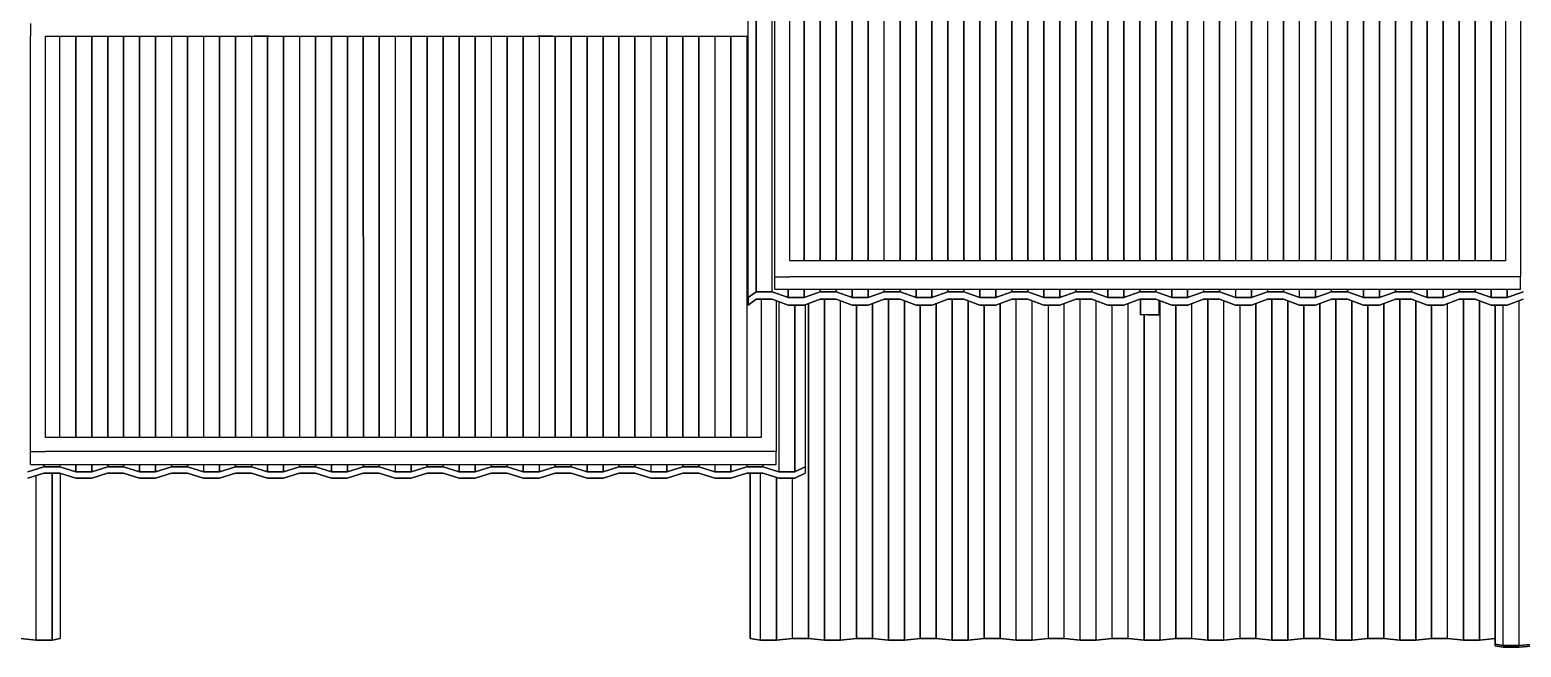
# Model space of a CAD drawing. Extents: x -32 to 51.8, y -51.6 to -5.5.
# Drawn here: x 21.27 to 29.27, y -51.53 to -48.22 of the extents above; entities that cross this region are included whole.
import ezdxf

# ---------------------------------------------------------------- set-up
doc = ezdxf.new("R2010")
doc.units = 0
doc.header["$MEASUREMENT"] = 0
doc.layers.get('0').update_dxf_attribs({"linetype": 'CONTINUOUS'})
doc.layers.add('hachures', color=5, linetype='CONTINUOUS')

msp = doc.modelspace()

# ---------------------------------------------------------------- linework, layer by layer
for p, q in [((25.1227, -49.6571), (25.1226, -43.7262)), ((25.2662, -49.5458), (25.2662, -47.4553)), ((25.3462, -49.4593), (25.3462, -47.4553)), ((29.1862, -47.4553), (29.1862, -49.4593)), ((29.2662, -47.4553), (29.2662, -49.5458)), ((21.2728, -48.1855), (21.2728, -48.2551)), ((21.2728, -50.482), (21.2728, -48.2551)), ((21.3528, -50.408), (21.3528, -48.2551)), ((21.3528, -48.2551), (25.1226, -48.2551)), ((22.4728, -48.2551), (22.5528, -48.2551)), ((22.5528, -48.2551), (22.4728, -48.2551)), ((22.5528, -48.2551), (22.5528, -48.2551)), ((23.9928, -48.2551), (23.9928, -48.2551)), ((24.0728, -48.2551), (23.9928, -48.2551)), ((23.9928, -48.2551), (24.0728, -48.2551)), ((29.1862, -49.4593), (25.3462, -49.4593)), ((25.2662, -49.6112), (25.2662, -49.5458)), ((25.2662, -49.5458), (25.3462, -49.5458)), ((29.1862, -49.5458), (25.3462, -49.5458)), ((29.2662, -49.5458), (29.1862, -49.5458)), ((29.2662, -49.6112), (29.2662, -49.5458)), ((25.1661, -49.6256), (25.1227, -49.6571)), ((25.1227, -49.6571), (25.1661, -49.6256)), ((25.1227, -49.6571), (25.1228, -49.6975)), ((25.1228, -49.6974), (25.1227, -49.6571)), ((25.1662, -49.6659), (25.1228, -49.6974)), ((25.1228, -49.6975), (25.1662, -49.666)), ((25.2518, -49.6256), (25.1661, -49.6256)), ((25.1661, -49.6256), (25.1661, -49.6256)), ((25.1661, -49.6256), (25.2518, -49.6256)), ((25.1662, -49.6659), (25.1662, -49.666)), ((25.252, -49.6659), (25.1662, -49.6659)), ((25.1662, -49.666), (25.252, -49.666)), ((25.1928, -49.666), (25.1928, -50.408)), ((25.3375, -49.6571), (25.2518, -49.6256)), ((25.2518, -49.6256), (25.3375, -49.6571)), ((25.252, -49.666), (25.252, -49.6659)), ((25.3377, -49.6974), (25.252, -49.6659)), ((25.252, -49.666), (25.3377, -49.6975)), ((25.2662, -49.6112), (25.3462, -49.6112)), ((25.2728, -49.6737), (25.2728, -50.482)), ((25.4233, -49.6571), (25.3375, -49.6571)), ((25.3375, -49.6571), (25.3375, -49.6571)), ((25.3375, -49.6571), (25.4233, -49.6571)), ((25.3462, -49.6112), (29.1862, -49.6112)), ((25.509, -49.6256), (25.4233, -49.6571)), ((25.4233, -49.6571), (25.509, -49.6256)), ((25.4233, -49.6571), (25.4233, -49.6571)), ((25.5091, -49.6659), (25.4234, -49.6974)), ((25.4234, -49.6975), (25.5091, -49.666)), ((25.509, -49.6256), (25.5947, -49.6256)), ((25.5947, -49.6256), (25.509, -49.6256)), ((25.5948, -49.6659), (25.5091, -49.6659)), ((25.5091, -49.6659), (25.5091, -49.666)), ((25.5091, -49.666), (25.5948, -49.666)), ((25.5947, -49.6256), (25.6804, -49.6571)), ((25.6804, -49.6571), (25.5947, -49.6256)), ((25.6805, -49.6974), (25.5948, -49.6659)), ((25.5948, -49.6659), (25.5948, -49.666)), ((25.5948, -49.666), (25.5948, -49.6659)), ((25.5948, -49.666), (25.6805, -49.6975)), ((25.6804, -49.6571), (25.7661, -49.6571)), ((25.7661, -49.6571), (25.6804, -49.6571)), ((25.8518, -49.6256), (25.7661, -49.6571)), ((25.7661, -49.6571), (25.8518, -49.6256)), ((25.852, -49.6659), (25.7662, -49.6974)), ((25.7662, -49.6975), (25.852, -49.666)), ((25.9375, -49.6256), (25.8518, -49.6256)), ((25.8518, -49.6256), (25.9375, -49.6256)), ((25.852, -49.666), (25.852, -49.6659)), ((25.9377, -49.6659), (25.852, -49.6659)), ((25.852, -49.666), (25.9377, -49.666)), ((25.9375, -49.6256), (26.0233, -49.6571)), ((26.0233, -49.6571), (25.9375, -49.6256)), ((25.9377, -49.666), (25.9377, -49.6659)), ((26.0234, -49.6974), (25.9377, -49.6659)), ((25.9377, -49.6659), (25.9377, -49.666)), ((25.9377, -49.666), (26.0234, -49.6975)), ((26.0233, -49.6571), (26.109, -49.6571)), ((26.109, -49.6571), (26.0233, -49.6571)), ((26.109, -49.6571), (26.1947, -49.6256)), ((26.1947, -49.6256), (26.109, -49.6571)), ((26.1948, -49.666), (26.1091, -49.6974)), ((26.1091, -49.6975), (26.1948, -49.666)), ((26.1947, -49.6256), (26.2804, -49.6256)), ((26.2804, -49.6256), (26.1947, -49.6256)), ((26.2805, -49.666), (26.1948, -49.666)), ((26.1948, -49.666), (26.1948, -49.666)), ((26.1948, -49.666), (26.1948, -49.666)), ((26.1948, -49.666), (26.2805, -49.666)), ((26.2804, -49.6256), (26.3661, -49.6571)), ((26.3661, -49.6571), (26.2804, -49.6256)), ((26.3662, -49.6974), (26.2805, -49.666)), ((26.2805, -49.666), (26.2805, -49.666)), ((26.2805, -49.666), (26.2805, -49.666)), ((26.2805, -49.666), (26.3662, -49.6975)), ((26.3661, -49.6571), (26.4518, -49.6571)), ((26.4518, -49.6571), (26.3661, -49.6571)), ((26.4518, -49.6571), (26.5375, -49.6256)), ((26.5375, -49.6256), (26.4518, -49.6571)), ((26.452, -49.6975), (26.5377, -49.666)), ((26.5377, -49.666), (26.452, -49.6974)), ((26.5375, -49.6256), (26.6233, -49.6256)), ((26.6233, -49.6256), (26.5375, -49.6256)), ((26.5377, -49.666), (26.5377, -49.666)), ((26.6234, -49.666), (26.5377, -49.666)), ((26.5377, -49.666), (26.5377, -49.666)), ((26.5377, -49.666), (26.6234, -49.666)), ((26.6233, -49.6256), (26.709, -49.6571)), ((26.709, -49.6571), (26.6233, -49.6256)), ((26.7091, -49.6975), (26.6234, -49.666)), ((26.6234, -49.666), (26.6234, -49.666)), ((26.6234, -49.666), (26.6234, -49.666)), ((26.6234, -49.666), (26.7091, -49.6975)), ((26.709, -49.6571), (26.7947, -49.6571)), ((26.7947, -49.6571), (26.709, -49.6571)), ((26.7947, -49.6571), (26.8804, -49.6256)), ((26.8804, -49.6256), (26.7947, -49.6571)), ((26.8805, -49.666), (26.7948, -49.6975)), ((26.7948, -49.6975), (26.8805, -49.666)), ((26.8804, -49.6256), (26.9661, -49.6256)), ((26.9661, -49.6256), (26.8804, -49.6256)), ((26.9662, -49.666), (26.8805, -49.666)), ((26.8805, -49.666), (26.8805, -49.666)), ((26.8805, -49.666), (26.8805, -49.666)), ((26.8805, -49.666), (26.9662, -49.666)), ((26.9661, -49.6256), (27.0518, -49.6571)), ((27.0518, -49.6571), (26.9661, -49.6256)), ((26.9662, -49.666), (26.9662, -49.666)), ((26.9662, -49.666), (27.052, -49.6975)), ((27.052, -49.6975), (26.9662, -49.666)), ((26.9662, -49.666), (26.9662, -49.666)), ((27.0518, -49.6571), (27.1375, -49.6571)), ((27.1375, -49.6571), (27.0518, -49.6571)), ((27.1375, -49.6571), (27.2233, -49.6256)), ((27.2233, -49.6256), (27.1375, -49.6571)), ((27.2234, -49.666), (27.1377, -49.6975)), ((27.1377, -49.6975), (27.2234, -49.666)), ((27.2233, -49.6256), (27.309, -49.6256)), ((27.309, -49.6256), (27.2233, -49.6256)), ((27.2234, -49.666), (27.2234, -49.666)), ((27.2234, -49.666), (27.3091, -49.666)), ((27.3091, -49.666), (27.2234, -49.666)), ((27.2234, -49.666), (27.2234, -49.666)), ((27.2277, -49.666), (27.2277, -49.7491)), ((27.2277, -49.7491), (27.2277, -49.666)), ((27.2277, -49.7491), (27.2277, -49.666)), ((27.2277, -49.7491), (27.2277, -49.666)), ((27.2277, -49.7491), (27.2277, -49.666)), ((27.309, -49.6256), (27.3947, -49.6571)), ((27.3947, -49.6571), (27.309, -49.6256)), ((27.3091, -49.666), (27.3091, -49.666)), ((27.3091, -49.666), (27.3948, -49.6975)), ((27.3948, -49.6975), (27.3091, -49.666)), ((27.3277, -49.6728), (27.3277, -49.7491)), ((27.3277, -49.7491), (27.3277, -49.6728)), ((27.3947, -49.6571), (27.4804, -49.6571)), ((27.4804, -49.6571), (27.3947, -49.6571)), ((27.5661, -49.6256), (27.4804, -49.6571)), ((27.4804, -49.6571), (27.5661, -49.6256)), ((27.5662, -49.666), (27.4805, -49.6975)), ((27.4805, -49.6975), (27.5662, -49.666)), ((27.6518, -49.6256), (27.5661, -49.6256)), ((27.5661, -49.6256), (27.6518, -49.6256)), ((27.5662, -49.666), (27.5662, -49.666)), ((27.5662, -49.666), (27.652, -49.666)), ((27.652, -49.666), (27.5662, -49.666)), ((27.5662, -49.666), (27.5662, -49.666)), ((27.7375, -49.6571), (27.6518, -49.6256)), ((27.6518, -49.6256), (27.7375, -49.6571)), ((27.652, -49.666), (27.652, -49.666)), ((27.652, -49.666), (27.7377, -49.6975)), ((27.7377, -49.6975), (27.652, -49.666)), ((27.8233, -49.6571), (27.7375, -49.6571)), ((27.7375, -49.6571), (27.8233, -49.6571)), ((27.909, -49.6256), (27.8233, -49.6571)), ((27.8233, -49.6571), (27.909, -49.6256)), ((27.8234, -49.6975), (27.9091, -49.666)), ((27.9091, -49.666), (27.8234, -49.6975)), ((27.9947, -49.6256), (27.909, -49.6256)), ((27.909, -49.6256), (27.9947, -49.6256)), ((27.9091, -49.666), (27.9091, -49.666)), ((27.9091, -49.666), (27.9948, -49.666)), ((27.9948, -49.666), (27.9091, -49.666)), ((28.0804, -49.6571), (27.9947, -49.6256)), ((27.9947, -49.6256), (28.0804, -49.6571)), ((27.9948, -49.666), (27.9948, -49.666)), ((28.0805, -49.6975), (27.9948, -49.666)), ((27.9948, -49.666), (27.9948, -49.666)), ((27.9948, -49.666), (28.0805, -49.6975)), ((28.1661, -49.6571), (28.0804, -49.6571)), ((28.0804, -49.6571), (28.1661, -49.6571)), ((28.2518, -49.6256), (28.1661, -49.6571)), ((28.1661, -49.6571), (28.2518, -49.6256)), ((28.1662, -49.6975), (28.252, -49.666)), ((28.252, -49.666), (28.1662, -49.6975)), ((28.3376, -49.6256), (28.2518, -49.6256)), ((28.2518, -49.6256), (28.3376, -49.6256)), ((28.252, -49.666), (28.252, -49.666)), ((28.252, -49.666), (28.3377, -49.666)), ((28.3377, -49.666), (28.252, -49.666)), ((28.3376, -49.6256), (28.4233, -49.6571)), ((28.4233, -49.6571), (28.3376, -49.6256)), ((28.3377, -49.666), (28.3377, -49.666)), ((28.4234, -49.6975), (28.3377, -49.666)), ((28.3377, -49.666), (28.3377, -49.666)), ((28.3377, -49.666), (28.4234, -49.6975)), ((28.4233, -49.6571), (28.509, -49.6571)), ((28.509, -49.6571), (28.4233, -49.6571)), ((28.509, -49.6571), (28.5947, -49.6256)), ((28.5947, -49.6256), (28.509, -49.6571)), ((28.5091, -49.6975), (28.5948, -49.666)), ((28.5948, -49.666), (28.5091, -49.6975)), ((28.5947, -49.6256), (28.6804, -49.6256)), ((28.6804, -49.6256), (28.5947, -49.6256)), ((28.5948, -49.666), (28.5948, -49.666)), ((28.5948, -49.666), (28.6805, -49.666)), ((28.6805, -49.666), (28.5948, -49.666)), ((28.6804, -49.6256), (28.7661, -49.6571)), ((28.7661, -49.6571), (28.6804, -49.6256)), ((28.6805, -49.666), (28.6805, -49.666)), ((28.6805, -49.666), (28.7662, -49.6975)), ((28.7662, -49.6975), (28.6805, -49.666)), ((28.7661, -49.6571), (28.8518, -49.6571)), ((28.8518, -49.6571), (28.7661, -49.6571)), ((28.8518, -49.6571), (28.9376, -49.6256)), ((28.9376, -49.6256), (28.8518, -49.6571)), ((28.852, -49.6975), (28.9377, -49.666)), ((28.9377, -49.666), (28.852, -49.6975)), ((28.9376, -49.6256), (29.0233, -49.6256)), ((29.0233, -49.6256), (28.9376, -49.6256)), ((28.9377, -49.666), (28.9377, -49.666)), ((29.0234, -49.666), (28.9377, -49.666)), ((28.9377, -49.666), (28.9377, -49.666)), ((28.9377, -49.666), (29.0234, -49.666)), ((29.0233, -49.6256), (29.109, -49.6571)), ((29.109, -49.6571), (29.0233, -49.6256)), ((29.0234, -49.666), (29.0234, -49.666)), ((29.0234, -49.666), (29.1091, -49.6975)), ((29.1091, -49.6975), (29.0234, -49.666)), ((29.0234, -49.666), (29.0234, -49.666)), ((29.109, -49.6571), (29.1947, -49.6571)), ((29.1947, -49.6571), (29.109, -49.6571)), ((29.1862, -49.6112), (29.2662, -49.6112)), ((29.1947, -49.6571), (29.2804, -49.6256)), ((29.2804, -49.6256), (29.1947, -49.6571)), ((29.1948, -49.6975), (29.2805, -49.666)), ((29.2805, -49.666), (29.1948, -49.6975)), ((25.1228, -49.6975), (25.1228, -49.6974)), ((25.3377, -49.6974), (25.3377, -49.6975)), ((25.4234, -49.6974), (25.3377, -49.6974)), ((25.3377, -49.6975), (25.4234, -49.6975)), ((25.3729, -50.5908), (25.3728, -49.6975)), ((25.4234, -49.6974), (25.4234, -49.6975)), ((25.4282, -49.6957), (25.4282, -50.5639)), ((25.7662, -49.6974), (25.6805, -49.6974)), ((25.6805, -49.6975), (25.6805, -49.6974)), ((25.6805, -49.6974), (25.6805, -49.6975)), ((25.6805, -49.6975), (25.7662, -49.6975)), ((25.7662, -49.6974), (25.7662, -49.6975)), ((25.7662, -49.6975), (25.7662, -49.6974)), ((26.1091, -49.6974), (26.0234, -49.6974)), ((26.0234, -49.6975), (26.0234, -49.6974)), ((26.0234, -49.6974), (26.0234, -49.6975)), ((26.0234, -49.6975), (26.1091, -49.6975)), ((26.1091, -49.6975), (26.1091, -49.6974)), ((26.1091, -49.6974), (26.1091, -49.6975)), ((26.3662, -49.6974), (26.3662, -49.6975)), ((26.452, -49.6974), (26.3662, -49.6974)), ((26.3662, -49.6975), (26.3662, -49.6974)), ((26.3662, -49.6975), (26.452, -49.6975)), ((26.452, -49.6975), (26.452, -49.6974)), ((26.7948, -49.6975), (26.7091, -49.6975)), ((26.7091, -49.6975), (26.7091, -49.6975)), ((26.7091, -49.6975), (26.7091, -49.6975)), ((26.7091, -49.6975), (26.7948, -49.6975)), ((26.7948, -49.6975), (26.7948, -49.6975)), ((26.7948, -49.6975), (26.7948, -49.6975)), ((27.052, -49.6975), (27.052, -49.6975)), ((27.052, -49.6975), (27.1377, -49.6975)), ((27.1377, -49.6975), (27.052, -49.6975)), ((27.1377, -49.6975), (27.1377, -49.6975)), ((27.1377, -49.6975), (27.1377, -49.6975)), ((27.2277, -49.7491), (27.2277, -49.7491)), ((27.2277, -49.7491), (27.2277, -49.7491)), ((27.2277, -49.7491), (27.2277, -49.7491)), ((27.2677, -49.7491), (27.2277, -49.7491)), ((27.2277, -49.7491), (27.2277, -49.7491)), ((27.2677, -49.7491), (27.2277, -49.7491)), ((27.2877, -49.7491), (27.2677, -49.7491)), ((27.2877, -49.7491), (27.2677, -49.7491)), ((27.2677, -49.7491), (27.2677, -49.7491)), ((27.2677, -49.7491), (27.2877, -49.7491)), ((27.2677, -49.7491), (27.2877, -49.7491)), ((27.3277, -49.7491), (27.2877, -49.7491)), ((27.2877, -49.7491), (27.3277, -49.7491)), ((27.2877, -49.7491), (27.2877, -49.7491)), ((27.3948, -49.6975), (27.3948, -49.6975)), ((27.4805, -49.6975), (27.3948, -49.6975)), ((27.3948, -49.6975), (27.3948, -49.6975)), ((27.3948, -49.6975), (27.4805, -49.6975)), ((27.4805, -49.6975), (27.4805, -49.6975)), ((27.4805, -49.6975), (27.4805, -49.6975)), ((27.7377, -49.6975), (27.7377, -49.6975)), ((27.8234, -49.6975), (27.7377, -49.6975)), ((27.7377, -49.6975), (27.7377, -49.6975)), ((27.7377, -49.6975), (27.8234, -49.6975)), ((27.8234, -49.6975), (27.8234, -49.6975)), ((27.8234, -49.6975), (27.8234, -49.6975)), ((28.0805, -49.6975), (28.0805, -49.6975)), ((28.0805, -49.6975), (28.1662, -49.6975)), ((28.1662, -49.6975), (28.0805, -49.6975)), ((28.0805, -49.6975), (28.0805, -49.6975)), ((28.1662, -49.6975), (28.1662, -49.6975)), ((28.4234, -49.6975), (28.4234, -49.6975)), ((28.4234, -49.6975), (28.5091, -49.6975)), ((28.5091, -49.6975), (28.4234, -49.6975)), ((28.4234, -49.6975), (28.4234, -49.6975)), ((28.5091, -49.6975), (28.5091, -49.6975)), ((28.7662, -49.6975), (28.7662, -49.6975)), ((28.7662, -49.6975), (28.7662, -49.6975)), ((28.7662, -49.6975), (28.852, -49.6975)), ((28.852, -49.6975), (28.7662, -49.6975)), ((28.852, -49.6975), (28.852, -49.6975)), ((29.1091, -49.6975), (29.1091, -49.6975)), ((29.1091, -49.6975), (29.1948, -49.6975)), ((29.1948, -49.6975), (29.1091, -49.6975)), ((29.1292, -49.6975), (29.1292, -51.525)), ((29.1294, -51.5157), (29.1293, -49.6975)), ((29.1948, -49.6975), (29.1948, -49.6975)), ((29.1948, -49.6975), (29.1948, -49.6975)), ((25.1928, -50.408), (21.3528, -50.408)), ((21.2728, -50.482), (21.3528, -50.482)), ((21.2728, -50.5516), (21.2728, -50.482)), ((21.2728, -50.5516), (21.3529, -50.5516)), ((25.1928, -50.482), (21.3528, -50.482)), ((21.3529, -50.5516), (25.1929, -50.5516)), ((25.2728, -50.482), (25.1928, -50.482)), ((25.1929, -50.5516), (25.2728, -50.5516)), ((25.2728, -50.5516), (25.2728, -50.482)), ((21.3442, -50.5984), (21.2584, -50.6253)), ((21.2584, -50.6253), (21.3442, -50.5984)), ((21.2586, -50.5908), (21.3443, -50.5639)), ((21.3443, -50.5639), (21.2586, -50.5908)), ((21.4299, -50.5984), (21.3442, -50.5984)), ((21.3442, -50.5984), (21.3442, -50.5984)), ((21.3442, -50.5984), (21.4299, -50.5984)), ((21.3443, -50.5639), (21.43, -50.5639)), ((21.43, -50.5639), (21.3443, -50.5639)), ((21.3443, -50.5639), (21.3443, -50.5639)), ((21.5156, -50.6253), (21.4299, -50.5984)), ((21.4299, -50.5984), (21.4299, -50.5984)), ((21.4299, -50.5984), (21.4299, -50.5984)), ((21.4299, -50.5984), (21.5156, -50.6253)), ((21.43, -50.5639), (21.5157, -50.5908)), ((21.5157, -50.5908), (21.43, -50.5639)), ((21.4328, -50.5993), (21.4328, -51.4848)), ((21.6013, -50.6253), (21.5156, -50.6253)), ((21.5156, -50.6253), (21.5156, -50.6253)), ((21.5156, -50.6253), (21.5156, -50.6253)), ((21.5156, -50.6253), (21.6013, -50.6253)), ((21.5157, -50.5908), (21.6014, -50.5908)), ((21.6014, -50.5908), (21.5157, -50.5908)), ((21.687, -50.5984), (21.6013, -50.6253)), ((21.6013, -50.6253), (21.687, -50.5984)), ((21.6013, -50.6253), (21.6013, -50.6253)), ((21.6013, -50.6253), (21.6013, -50.6253)), ((21.6014, -50.5908), (21.6871, -50.5639)), ((21.6871, -50.5639), (21.6014, -50.5908)), ((21.7727, -50.5984), (21.687, -50.5984)), ((21.687, -50.5984), (21.687, -50.5984)), ((21.687, -50.5984), (21.7727, -50.5984)), ((21.6871, -50.5639), (21.7728, -50.5639)), ((21.7728, -50.5639), (21.6871, -50.5639)), ((21.8584, -50.6253), (21.7727, -50.5984)), ((21.7727, -50.5984), (21.7727, -50.5984)), ((21.7727, -50.5984), (21.7727, -50.5984)), ((21.7727, -50.5984), (21.8584, -50.6253)), ((21.7728, -50.5639), (21.8586, -50.5908)), ((21.8586, -50.5908), (21.7728, -50.5639)), ((21.9442, -50.6253), (21.8584, -50.6253)), ((21.8584, -50.6253), (21.8584, -50.6253)), ((21.8584, -50.6253), (21.8584, -50.6253)), ((21.8584, -50.6253), (21.9442, -50.6253)), ((21.8586, -50.5908), (21.9443, -50.5908)), ((21.9443, -50.5908), (21.8586, -50.5908)), ((22.0299, -50.5984), (21.9442, -50.6253)), ((21.9442, -50.6253), (22.0299, -50.5984)), ((21.9442, -50.6253), (21.9442, -50.6253)), ((21.9442, -50.6253), (21.9442, -50.6253)), ((21.9443, -50.5908), (22.03, -50.5639)), ((22.03, -50.5639), (21.9443, -50.5908)), ((22.1156, -50.5984), (22.0299, -50.5984)), ((22.0299, -50.5984), (22.0299, -50.5984)), ((22.0299, -50.5984), (22.0299, -50.5984)), ((22.0299, -50.5984), (22.1156, -50.5984)), ((22.03, -50.5639), (22.1157, -50.5639)), ((22.1157, -50.5639), (22.03, -50.5639)), ((22.2013, -50.6253), (22.1156, -50.5984)), ((22.1156, -50.5984), (22.1156, -50.5984)), ((22.1156, -50.5984), (22.1156, -50.5984)), ((22.1156, -50.5984), (22.2013, -50.6253)), ((22.1157, -50.5639), (22.2014, -50.5908)), ((22.2014, -50.5908), (22.1157, -50.5639)), ((22.287, -50.6253), (22.2013, -50.6253)), ((22.2013, -50.6253), (22.2013, -50.6253)), ((22.2013, -50.6253), (22.2013, -50.6253)), ((22.2013, -50.6253), (22.287, -50.6253)), ((22.2014, -50.5908), (22.2871, -50.5908)), ((22.2871, -50.5908), (22.2014, -50.5908)), ((22.3727, -50.5984), (22.287, -50.6253)), ((22.287, -50.6253), (22.3727, -50.5984)), ((22.287, -50.6253), (22.287, -50.6253)), ((22.287, -50.6253), (22.287, -50.6253)), ((22.2871, -50.5908), (22.3728, -50.5639)), ((22.3728, -50.5639), (22.2871, -50.5908)), ((22.4584, -50.5984), (22.3727, -50.5984)), ((22.3727, -50.5984), (22.3727, -50.5984)), ((22.3727, -50.5984), (22.4584, -50.5984)), ((22.3728, -50.5639), (22.4586, -50.5639)), ((22.4586, -50.5639), (22.3728, -50.5639)), ((22.5442, -50.6253), (22.4584, -50.5984)), ((22.4584, -50.5984), (22.4584, -50.5984)), ((22.4584, -50.5984), (22.4584, -50.5984)), ((22.4584, -50.5984), (22.5442, -50.6253)), ((22.4586, -50.5639), (22.5443, -50.5908)), ((22.5443, -50.5908), (22.4586, -50.5639)), ((22.6299, -50.6253), (22.5442, -50.6253)), ((22.5442, -50.6253), (22.5442, -50.6253)), ((22.5442, -50.6253), (22.5442, -50.6253)), ((22.5442, -50.6253), (22.6299, -50.6253)), ((22.5443, -50.5908), (22.63, -50.5908)), ((22.63, -50.5908), (22.5443, -50.5908)), ((22.7156, -50.5984), (22.6299, -50.6253)), ((22.6299, -50.6253), (22.7156, -50.5984)), ((22.6299, -50.6253), (22.6299, -50.6253)), ((22.6299, -50.6253), (22.6299, -50.6253)), ((22.63, -50.5908), (22.7157, -50.5639)), ((22.7157, -50.5639), (22.63, -50.5908)), ((22.8013, -50.5984), (22.7156, -50.5984)), ((22.7156, -50.5984), (22.7156, -50.5984)), ((22.7156, -50.5984), (22.8013, -50.5984)), ((22.7157, -50.5639), (22.8014, -50.5639)), ((22.8014, -50.5639), (22.7157, -50.5639)), ((22.887, -50.6253), (22.8013, -50.5984)), ((22.8013, -50.5984), (22.8013, -50.5984)), ((22.8013, -50.5984), (22.8013, -50.5984)), ((22.8013, -50.5984), (22.887, -50.6253)), ((22.8014, -50.5639), (22.8871, -50.5908)), ((22.8871, -50.5908), (22.8014, -50.5639)), ((22.9727, -50.6253), (22.887, -50.6253)), ((22.887, -50.6253), (22.887, -50.6253)), ((22.887, -50.6253), (22.9727, -50.6253)), ((22.8871, -50.5908), (22.9728, -50.5908)), ((22.9728, -50.5908), (22.8871, -50.5908)), ((23.0584, -50.5984), (22.9727, -50.6253)), ((22.9727, -50.6253), (23.0584, -50.5984)), ((22.9727, -50.6253), (22.9727, -50.6253)), ((22.9727, -50.6253), (22.9727, -50.6253)), ((22.9728, -50.5908), (23.0586, -50.5639)), ((23.0586, -50.5639), (22.9728, -50.5908)), ((23.1442, -50.5984), (23.0584, -50.5984)), ((23.0584, -50.5984), (23.0584, -50.5984)), ((23.0584, -50.5984), (23.0584, -50.5984)), ((23.0584, -50.5984), (23.1442, -50.5984)), ((23.0586, -50.5639), (23.1443, -50.5639)), ((23.1443, -50.5639), (23.0586, -50.5639)), ((23.2299, -50.6253), (23.1442, -50.5984)), ((23.1442, -50.5984), (23.1442, -50.5984)), ((23.1442, -50.5984), (23.1442, -50.5984)), ((23.1442, -50.5984), (23.2299, -50.6253)), ((23.1443, -50.5639), (23.23, -50.5908)), ((23.23, -50.5908), (23.1443, -50.5639)), ((23.3156, -50.6253), (23.2299, -50.6253)), ((23.2299, -50.6253), (23.2299, -50.6253)), ((23.2299, -50.6253), (23.2299, -50.6253)), ((23.2299, -50.6253), (23.3156, -50.6253)), ((23.23, -50.5908), (23.3157, -50.5908)), ((23.3157, -50.5908), (23.23, -50.5908)), ((23.4013, -50.5984), (23.3156, -50.6253)), ((23.3156, -50.6253), (23.4013, -50.5984)), ((23.3156, -50.6253), (23.3156, -50.6253)), ((23.3156, -50.6253), (23.3156, -50.6253)), ((23.3157, -50.5908), (23.4014, -50.5639)), ((23.4014, -50.5639), (23.3157, -50.5908)), ((23.487, -50.5984), (23.4013, -50.5984)), ((23.4013, -50.5984), (23.4013, -50.5984)), ((23.4013, -50.5984), (23.4013, -50.5984)), ((23.4013, -50.5984), (23.487, -50.5984)), ((23.4014, -50.5639), (23.4871, -50.5639)), ((23.4871, -50.5639), (23.4014, -50.5639)), ((23.5727, -50.6253), (23.487, -50.5984)), ((23.487, -50.5984), (23.487, -50.5984)), ((23.487, -50.5984), (23.5727, -50.6253)), ((23.487, -50.5984), (23.487, -50.5984)), ((23.4871, -50.5639), (23.5728, -50.5908)), ((23.5728, -50.5908), (23.4871, -50.5639)), ((23.6584, -50.6253), (23.5727, -50.6253)), ((23.5727, -50.6253), (23.5727, -50.6253)), ((23.5727, -50.6253), (23.6584, -50.6253)), ((23.5728, -50.5908), (23.6586, -50.5908)), ((23.6586, -50.5908), (23.5728, -50.5908)), ((23.7442, -50.5984), (23.6584, -50.6253)), ((23.6584, -50.6253), (23.7442, -50.5984)), ((23.6584, -50.6253), (23.6584, -50.6253)), ((23.6584, -50.6253), (23.6584, -50.6253)), ((23.6586, -50.5908), (23.7443, -50.5639)), ((23.7443, -50.5639), (23.6586, -50.5908)), ((23.8299, -50.5984), (23.7442, -50.5984)), ((23.7442, -50.5984), (23.7442, -50.5984)), ((23.7442, -50.5984), (23.8299, -50.5984)), ((23.7443, -50.5639), (23.83, -50.5639)), ((23.83, -50.5639), (23.7443, -50.5639)), ((23.9156, -50.6253), (23.8299, -50.5984)), ((23.8299, -50.5984), (23.8299, -50.5984)), ((23.8299, -50.5984), (23.9156, -50.6253)), ((23.83, -50.5639), (23.9157, -50.5908)), ((23.9157, -50.5908), (23.83, -50.5639)), ((24.0013, -50.6253), (23.9156, -50.6253)), ((23.9156, -50.6253), (23.9156, -50.6253)), ((23.9156, -50.6253), (23.9156, -50.6253)), ((23.9156, -50.6253), (24.0013, -50.6253)), ((23.9157, -50.5908), (24.0014, -50.5908)), ((24.0014, -50.5908), (23.9157, -50.5908)), ((24.087, -50.5984), (24.0013, -50.6253)), ((24.0013, -50.6253), (24.087, -50.5984)), ((24.0013, -50.6253), (24.0013, -50.6253)), ((24.0013, -50.6253), (24.0013, -50.6253)), ((24.0014, -50.5908), (24.0871, -50.5639)), ((24.0871, -50.5639), (24.0014, -50.5908)), ((24.1727, -50.5984), (24.087, -50.5984)), ((24.087, -50.5984), (24.087, -50.5984)), ((24.087, -50.5984), (24.1727, -50.5984)), ((24.0871, -50.5639), (24.1728, -50.5639)), ((24.1728, -50.5639), (24.0871, -50.5639)), ((24.2584, -50.6253), (24.1727, -50.5984)), ((24.1727, -50.5984), (24.1727, -50.5984)), ((24.1727, -50.5984), (24.1727, -50.5984)), ((24.1727, -50.5984), (24.2584, -50.6253)), ((24.1728, -50.5639), (24.2586, -50.5908)), ((24.2586, -50.5908), (24.1728, -50.5639)), ((24.3442, -50.6253), (24.2584, -50.6253)), ((24.2584, -50.6253), (24.2584, -50.6253)), ((24.2584, -50.6253), (24.3442, -50.6253)), ((24.2586, -50.5908), (24.3443, -50.5908)), ((24.3443, -50.5908), (24.2586, -50.5908)), ((24.4299, -50.5984), (24.3442, -50.6253)), ((24.3442, -50.6253), (24.4299, -50.5984)), ((24.3442, -50.6253), (24.3442, -50.6253)), ((24.3442, -50.6253), (24.3442, -50.6253)), ((24.3443, -50.5908), (24.43, -50.5639)), ((24.43, -50.5639), (24.3443, -50.5908)), ((24.5156, -50.5984), (24.4299, -50.5984)), ((24.4299, -50.5984), (24.4299, -50.5984)), ((24.4299, -50.5984), (24.5156, -50.5984)), ((24.43, -50.5639), (24.5157, -50.5639)), ((24.5157, -50.5639), (24.43, -50.5639)), ((24.6013, -50.6253), (24.5156, -50.5984)), ((24.5156, -50.5984), (24.5156, -50.5984)), ((24.5156, -50.5984), (24.6013, -50.6253)), ((24.5157, -50.5639), (24.6014, -50.5908)), ((24.6014, -50.5908), (24.5157, -50.5639)), ((24.687, -50.6253), (24.6013, -50.6253)), ((24.6013, -50.6253), (24.6013, -50.6253)), ((24.6013, -50.6253), (24.6013, -50.6253)), ((24.6013, -50.6253), (24.687, -50.6253)), ((24.6014, -50.5908), (24.6871, -50.5908)), ((24.6871, -50.5908), (24.6014, -50.5908)), ((24.7727, -50.5984), (24.687, -50.6253)), ((24.687, -50.6253), (24.7727, -50.5984)), ((24.687, -50.6253), (24.687, -50.6253)), ((24.687, -50.6253), (24.687, -50.6253)), ((24.6871, -50.5908), (24.7728, -50.5639)), ((24.7728, -50.5639), (24.6871, -50.5908)), ((24.8584, -50.5984), (24.7727, -50.5984)), ((24.7727, -50.5984), (24.7727, -50.5984)), ((24.7727, -50.5984), (24.7727, -50.5984)), ((24.7727, -50.5984), (24.8584, -50.5984)), ((24.7728, -50.5639), (24.8586, -50.5639)), ((24.8586, -50.5639), (24.7728, -50.5639)), ((24.9442, -50.6253), (24.8584, -50.5984)), ((24.8584, -50.5984), (24.8584, -50.5984)), ((24.8584, -50.5984), (24.9442, -50.6253)), ((24.8584, -50.5984), (24.8584, -50.5984)), ((24.8586, -50.5639), (24.9443, -50.5908)), ((24.9443, -50.5908), (24.8586, -50.5639)), ((25.0299, -50.6253), (24.9442, -50.6253)), ((24.9442, -50.6253), (24.9442, -50.6253)), ((24.9442, -50.6253), (25.0299, -50.6253)), ((24.9443, -50.5908), (25.03, -50.5908)), ((25.03, -50.5908), (24.9443, -50.5908)), ((25.1156, -50.5984), (25.0299, -50.6253)), ((25.0299, -50.6253), (25.1156, -50.5984)), ((25.0299, -50.6253), (25.0299, -50.6253)), ((25.0299, -50.6253), (25.0299, -50.6253)), ((25.03, -50.5908), (25.1157, -50.5639)), ((25.1157, -50.5639), (25.03, -50.5908)), ((25.2013, -50.5984), (25.1156, -50.5984)), ((25.1156, -50.5984), (25.1156, -50.5984)), ((25.1156, -50.5984), (25.1156, -50.5984)), ((25.1156, -50.5984), (25.2013, -50.5984)), ((25.1157, -50.5639), (25.2014, -50.5639)), ((25.2014, -50.5639), (25.1157, -50.5639)), ((25.1339, -51.4729), (25.1339, -50.5984)), ((25.134, -50.5984), (25.134, -51.4848)), ((25.287, -50.6253), (25.2013, -50.5984)), ((25.2013, -50.5984), (25.2013, -50.5984)), ((25.2013, -50.5984), (25.2013, -50.5984)), ((25.2013, -50.5984), (25.287, -50.6253)), ((25.2014, -50.5639), (25.2871, -50.5908)), ((25.2871, -50.5908), (25.2014, -50.5639)), ((25.3727, -50.6253), (25.287, -50.6253)), ((25.287, -50.6253), (25.287, -50.6253)), ((25.287, -50.6253), (25.287, -50.6253)), ((25.287, -50.6253), (25.3727, -50.6253)), ((25.2871, -50.5908), (25.3729, -50.5908)), ((25.3729, -50.5908), (25.2871, -50.5908)), ((25.3727, -50.6253), (25.428, -50.5984)), ((25.428, -50.5984), (25.3727, -50.6253)), ((25.4282, -50.5639), (25.3729, -50.5908)), ((25.3729, -50.5908), (25.4282, -50.5639)), ((25.4282, -50.5639), (25.428, -50.5984)), ((21.2179, -51.4848), (21.3036, -51.4941)), ((21.3036, -51.494), (21.2179, -51.4848)), ((21.3893, -51.494), (21.3036, -51.494)), ((21.3036, -51.4941), (21.3893, -51.4941)), ((21.3893, -51.4941), (21.4328, -51.4848)), ((21.4328, -51.4848), (21.3893, -51.494)), ((21.4328, -51.4848), (21.4328, -51.4848)), ((25.134, -51.4848), (25.1339, -51.4729)), ((25.1893, -51.494), (25.134, -51.4848)), ((25.134, -51.4848), (25.1893, -51.494)), ((25.1893, -51.494), (25.275, -51.494)), ((25.275, -51.494), (25.1893, -51.494)), ((25.275, -51.494), (25.3607, -51.4848)), ((25.3607, -51.4848), (25.275, -51.494)), ((25.3607, -51.4848), (25.4464, -51.4848)), ((25.4464, -51.4848), (25.3607, -51.4848)), ((25.4464, -51.4848), (25.5321, -51.494)), ((25.5321, -51.494), (25.4464, -51.4848)), ((25.5321, -51.4821), (25.5321, -51.4821)), ((25.5321, -51.4821), (25.5321, -51.4821)), ((25.5321, -51.494), (25.6179, -51.494)), ((25.6179, -51.494), (25.5321, -51.494)), ((25.6179, -51.494), (25.7036, -51.4848)), ((25.7036, -51.4848), (25.6179, -51.494)), ((25.7036, -51.4848), (25.7893, -51.4848)), ((25.7893, -51.4848), (25.7036, -51.4848)), ((25.7893, -51.4848), (25.875, -51.494)), ((25.875, -51.494), (25.7893, -51.4848)), ((25.875, -51.494), (25.9607, -51.494)), ((25.9607, -51.494), (25.875, -51.494)), ((25.9607, -51.494), (26.0464, -51.4848)), ((26.0464, -51.4848), (25.9607, -51.494)), ((26.0464, -51.4729), (26.0464, -51.4729)), ((26.0464, -51.4729), (26.0464, -51.4729)), ((26.0464, -51.4848), (26.1321, -51.4848)), ((26.1321, -51.4848), (26.0464, -51.4848)), ((26.1321, -51.4848), (26.2179, -51.494)), ((26.2179, -51.494), (26.1321, -51.4848)), ((26.2179, -51.494), (26.3036, -51.494)), ((26.3036, -51.494), (26.2179, -51.494)), ((26.3036, -51.494), (26.3893, -51.4848)), ((26.3893, -51.4848), (26.3036, -51.494)), ((26.3893, -51.4729), (26.3893, -51.4729)), ((26.3893, -51.4729), (26.3893, -51.4729)), ((26.3893, -51.4848), (26.475, -51.4848)), ((26.475, -51.4848), (26.3893, -51.4848)), ((26.475, -51.4848), (26.5607, -51.494)), ((26.5607, -51.494), (26.475, -51.4848)), ((26.5607, -51.494), (26.6464, -51.494)), ((26.6464, -51.494), (26.5607, -51.494)), ((26.6464, -51.494), (26.7321, -51.4848)), ((26.7321, -51.4848), (26.6464, -51.494)), ((26.7321, -51.4848), (26.8179, -51.4848)), ((26.8179, -51.4848), (26.7321, -51.4848)), ((26.8179, -51.4848), (26.9036, -51.494)), ((26.9036, -51.494), (26.8179, -51.4848)), ((26.9036, -51.494), (26.9893, -51.494)), ((26.9893, -51.494), (26.9036, -51.494)), ((26.9893, -51.494), (27.075, -51.4848)), ((27.075, -51.4848), (26.9893, -51.494)), ((27.075, -51.4848), (27.1607, -51.4848)), ((27.1607, -51.4848), (27.075, -51.4848)), ((27.1607, -51.4848), (27.2464, -51.4941)), ((27.2464, -51.494), (27.1607, -51.4848)), ((27.3321, -51.494), (27.2464, -51.494)), ((27.2464, -51.4941), (27.3321, -51.4941)), ((27.3321, -51.4941), (27.4179, -51.4848)), ((27.4179, -51.4848), (27.3321, -51.494)), ((27.4179, -51.4729), (27.4179, -51.4729)), ((27.4179, -51.4729), (27.4179, -51.4729)), ((27.4179, -51.4848), (27.5036, -51.4848)), ((27.5036, -51.4848), (27.4179, -51.4848)), ((27.5036, -51.4848), (27.5893, -51.4941)), ((27.5893, -51.494), (27.5036, -51.4848)), ((27.675, -51.494), (27.5893, -51.494)), ((27.5893, -51.4941), (27.675, -51.4941)), ((27.675, -51.4941), (27.7607, -51.4848)), ((27.7607, -51.4848), (27.675, -51.494)), ((27.7607, -51.4848), (27.8464, -51.4848)), ((27.8464, -51.4848), (27.7607, -51.4848)), ((27.8464, -51.4848), (27.9321, -51.4941)), ((27.9321, -51.494), (27.8464, -51.4848)), ((28.0179, -51.494), (27.9321, -51.494)), ((27.9321, -51.4941), (28.0179, -51.4941)), ((28.0179, -51.4941), (28.1036, -51.4848)), ((28.1036, -51.4848), (28.0179, -51.494)), ((28.1036, -51.4848), (28.1893, -51.4848)), ((28.1893, -51.4848), (28.1036, -51.4848)), ((28.1893, -51.4848), (28.275, -51.4941)), ((28.275, -51.494), (28.1893, -51.4848)), ((28.275, -51.4821), (28.275, -51.4821)), ((28.275, -51.4822), (28.275, -51.4822)), ((28.3607, -51.494), (28.275, -51.494)), ((28.275, -51.4941), (28.3607, -51.4941)), ((28.3607, -51.4941), (28.4464, -51.4848)), ((28.4464, -51.4848), (28.3607, -51.494)), ((28.4464, -51.4848), (28.5321, -51.4848)), ((28.5321, -51.4848), (28.4464, -51.4848)), ((28.5321, -51.4848), (28.6179, -51.4941)), ((28.6179, -51.494), (28.5321, -51.4848)), ((28.6179, -51.4821), (28.6179, -51.4821)), ((28.6179, -51.4822), (28.6179, -51.4822)), ((28.7036, -51.494), (28.6179, -51.494)), ((28.6179, -51.4941), (28.7036, -51.4941)), ((28.7036, -51.4941), (28.7893, -51.4848)), ((28.7893, -51.4848), (28.7036, -51.494)), ((28.7893, -51.4848), (28.875, -51.4848)), ((28.875, -51.4848), (28.7893, -51.4848)), ((28.875, -51.4848), (28.9607, -51.4941)), ((28.9607, -51.494), (28.875, -51.4848)), ((29.0464, -51.494), (28.9607, -51.494)), ((28.9607, -51.4941), (29.0464, -51.4941)), ((29.0464, -51.4941), (29.1292, -51.4851)), ((29.1292, -51.4851), (29.0464, -51.494)), ((29.1292, -51.5249), (29.1294, -51.5156)), ((29.1294, -51.5157), (29.1292, -51.525)), ((29.1294, -51.5156), (29.1728, -51.5228)), ((29.1728, -51.5229), (29.1294, -51.5157)), ((29.2585, -51.5228), (29.3443, -51.5156)), ((29.3443, -51.5157), (29.2585, -51.5229)), ((29.1727, -51.5321), (29.1292, -51.5249)), ((29.1292, -51.525), (29.1727, -51.5322)), ((29.1727, -51.5322), (29.1727, -51.5321)), ((29.2584, -51.5321), (29.1727, -51.5321)), ((29.1727, -51.5322), (29.2584, -51.5322)), ((29.1728, -51.5228), (29.2585, -51.5228)), ((29.2585, -51.5229), (29.1728, -51.5229)), ((29.3441, -51.5249), (29.2584, -51.5321)), ((29.2584, -51.5322), (29.3441, -51.525)), ((29.2584, -51.5321), (29.2584, -51.5322))]:
    msp.add_line(p, q)
at = {"layer": 'hachures'}
for p, q in [((25.1661, -49.6256), (25.1661, -43.7115)), ((25.1661, -43.7115), (25.1661, -49.6256)), ((25.2518, -49.6256), (25.2518, -43.6826)), ((25.4233, -49.4593), (25.4232, -47.4553)), ((25.4232, -47.4553), (25.4233, -49.4593)), ((25.509, -47.4553), (25.509, -49.4593)), ((25.509, -49.4593), (25.509, -47.4553)), ((25.5947, -47.4553), (25.5947, -49.4593)), ((25.5947, -49.4593), (25.5947, -47.4553)), ((25.6804, -47.4553), (25.6804, -49.4593)), ((25.6804, -49.4593), (25.6804, -47.4553)), ((25.7661, -49.4593), (25.7661, -47.4553)), ((25.7661, -47.4553), (25.7661, -49.4593)), ((25.8518, -49.4593), (25.8518, -47.4553)), ((25.9375, -47.4553), (25.9375, -49.4593)), ((25.9375, -49.4593), (25.9375, -47.4553)), ((26.0232, -47.4553), (26.0233, -49.4593)), ((26.0233, -49.4593), (26.0232, -47.4553)), ((26.109, -47.4553), (26.109, -49.4593)), ((26.109, -49.4593), (26.109, -47.4553)), ((26.1947, -47.4553), (26.1947, -49.4593)), ((26.1947, -49.4593), (26.1947, -47.4553)), ((26.2804, -47.4553), (26.2804, -49.4593)), ((26.2804, -49.4593), (26.2804, -47.4553)), ((26.3661, -47.4553), (26.3661, -49.4593)), ((26.3661, -49.4593), (26.3661, -47.4553)), ((26.4518, -47.4553), (26.4518, -49.4593)), ((26.4518, -49.4593), (26.4518, -47.4553)), ((26.5375, -47.4553), (26.5375, -49.4593)), ((26.5375, -49.4593), (26.5375, -47.4553)), ((26.6233, -47.4553), (26.6233, -49.4593)), ((26.6233, -49.4593), (26.6233, -47.4553)), ((26.709, -47.4553), (26.709, -49.4593)), ((26.709, -49.4593), (26.709, -47.4553)), ((26.7947, -47.4553), (26.7947, -49.4593)), ((26.7947, -49.4593), (26.7947, -47.4553)), ((26.8804, -47.4553), (26.8804, -49.4593)), ((26.8804, -49.4593), (26.8804, -47.4553)), ((26.9661, -47.4553), (26.9661, -49.4593)), ((26.9661, -49.4593), (26.9661, -47.4553)), ((27.0518, -47.4553), (27.0518, -49.4593)), ((27.0518, -49.4593), (27.0518, -47.4553)), ((27.1375, -47.4553), (27.1375, -49.4593)), ((27.1375, -49.4593), (27.1375, -47.4553)), ((27.2233, -47.4553), (27.2233, -49.4593)), ((27.2233, -49.4593), (27.2233, -47.4553)), ((27.309, -47.4553), (27.309, -49.4593)), ((27.309, -49.4593), (27.309, -47.4553)), ((27.3947, -47.4553), (27.3947, -49.4593)), ((27.3947, -49.4593), (27.3947, -47.4553)), ((27.4804, -49.4593), (27.4804, -47.4553)), ((27.4804, -47.4553), (27.4804, -49.4593)), ((27.5661, -47.4553), (27.5661, -49.4593)), ((27.6518, -47.4553), (27.6518, -49.4593)), ((27.6518, -49.4593), (27.6518, -47.4553)), ((27.7375, -47.4553), (27.7375, -49.4593)), ((27.8233, -47.4553), (27.8233, -49.4593)), ((27.8233, -49.4593), (27.8233, -47.4553)), ((27.909, -47.4553), (27.909, -49.4593)), ((27.9947, -47.4553), (27.9947, -49.4593)), ((27.9947, -49.4593), (27.9947, -47.4553)), ((28.0804, -49.4593), (28.0804, -47.4553)), ((28.1661, -47.4553), (28.1661, -49.4593)), ((28.1661, -49.4593), (28.1661, -47.4553)), ((28.2518, -49.4593), (28.2518, -47.4553)), ((28.3375, -47.4553), (28.3376, -49.4593)), ((28.3376, -49.4593), (28.3375, -47.4553)), ((28.4233, -47.4553), (28.4233, -49.4593)), ((28.4233, -49.4593), (28.4233, -47.4553)), ((28.509, -47.4553), (28.509, -49.4593)), ((28.509, -49.4593), (28.509, -47.4553)), ((28.5947, -47.4553), (28.5947, -49.4593)), ((28.5947, -49.4593), (28.5947, -47.4553)), ((28.6804, -47.4553), (28.6804, -49.4593)), ((28.6804, -49.4593), (28.6804, -47.4553)), ((28.7661, -47.4553), (28.7661, -49.4593)), ((28.7661, -49.4593), (28.7661, -47.4553)), ((28.8518, -47.4553), (28.8518, -49.4593)), ((28.8518, -49.4593), (28.8518, -47.4553)), ((28.9375, -47.4553), (28.9376, -49.4593)), ((28.9376, -49.4593), (28.9375, -47.4553)), ((29.0233, -47.4553), (29.0233, -49.4593)), ((29.0233, -49.4593), (29.0233, -47.4553)), ((29.109, -47.4553), (29.109, -49.4593)), ((29.109, -49.4593), (29.109, -47.4553)), ((21.43, -50.408), (21.43, -48.2551)), ((21.5157, -48.2551), (21.5157, -50.408)), ((21.5157, -50.408), (21.5157, -48.2551)), ((21.6014, -48.2551), (21.6014, -50.408)), ((21.6014, -50.408), (21.6014, -48.2551)), ((21.6871, -48.2551), (21.6871, -50.408)), ((21.6871, -50.408), (21.6871, -48.2551)), ((21.7728, -48.2551), (21.7728, -50.408)), ((21.7728, -50.408), (21.7728, -48.2551)), ((21.8585, -48.2551), (21.8586, -50.408)), ((21.8586, -50.408), (21.8585, -48.2551)), ((21.9443, -50.408), (21.9443, -48.2551)), ((21.9443, -48.2551), (21.9443, -50.408)), ((22.03, -48.2551), (22.03, -50.408)), ((22.1157, -48.2551), (22.1157, -50.408)), ((22.1157, -50.408), (22.1157, -48.2551)), ((22.2014, -48.2551), (22.2014, -50.408)), ((22.2871, -48.2551), (22.2871, -50.408)), ((22.2871, -50.408), (22.2871, -48.2551)), ((22.3728, -50.408), (22.3728, -48.2551)), ((22.3728, -48.2551), (22.3728, -50.408)), ((22.4585, -48.2551), (22.4586, -50.408)), ((22.5443, -48.2551), (22.5443, -50.408)), ((22.5443, -50.408), (22.5443, -48.2551)), ((22.63, -50.408), (22.63, -48.2551)), ((22.63, -48.2551), (22.63, -50.408)), ((22.7157, -48.2551), (22.7157, -50.408)), ((22.8014, -48.2551), (22.8014, -50.408)), ((22.8014, -50.408), (22.8014, -48.2551)), ((22.8871, -48.2551), (22.8871, -50.408)), ((22.8871, -50.408), (22.8871, -48.2551)), ((22.9728, -48.2551), (22.9728, -50.408)), ((22.9728, -50.408), (22.9728, -48.2551)), ((23.0585, -48.2551), (23.0586, -50.408)), ((23.0586, -50.408), (23.0585, -48.2551)), ((23.1443, -50.408), (23.1443, -48.2551)), ((23.1443, -48.2551), (23.1443, -50.408)), ((23.23, -48.2551), (23.23, -50.408)), ((23.3157, -48.2551), (23.3157, -50.408)), ((23.3157, -50.408), (23.3157, -48.2551)), ((23.4014, -48.2551), (23.4014, -50.408)), ((23.4014, -50.408), (23.4014, -48.2551)), ((23.4871, -48.2551), (23.4871, -50.408)), ((23.4871, -50.408), (23.4871, -48.2551)), ((23.5728, -48.2551), (23.5728, -50.408)), ((23.5728, -50.408), (23.5728, -48.2551)), ((23.6586, -50.408), (23.6585, -48.2551)), ((23.6585, -48.2551), (23.6586, -50.408)), ((23.7443, -48.2551), (23.7443, -50.408)), ((23.83, -48.2551), (23.83, -50.408)), ((23.83, -50.408), (23.83, -48.2551)), ((23.9157, -50.408), (23.9157, -48.2551)), ((23.9157, -48.2551), (23.9157, -50.408)), ((24.0014, -48.2551), (24.0014, -50.408)), ((24.0871, -48.2551), (24.0871, -50.408)), ((24.0871, -50.408), (24.0871, -48.2551)), ((24.1728, -48.2551), (24.1728, -50.408)), ((24.1728, -50.408), (24.1728, -48.2551)), ((24.2585, -48.2551), (24.2586, -50.408)), ((24.2586, -50.408), (24.2585, -48.2551)), ((24.3443, -48.2551), (24.3443, -50.408)), ((24.3443, -50.408), (24.3443, -48.2551)), ((24.43, -48.2551), (24.43, -50.408)), ((24.43, -50.408), (24.43, -48.2551)), ((24.5157, -50.408), (24.5157, -48.2551)), ((24.5157, -48.2551), (24.5157, -50.408)), ((24.6014, -48.2551), (24.6014, -50.408)), ((24.6871, -48.2551), (24.6871, -50.408)), ((24.6871, -50.408), (24.6871, -48.2551)), ((24.7728, -48.2551), (24.7728, -50.408)), ((24.7728, -50.408), (24.7728, -48.2551)), ((24.8586, -50.408), (24.8586, -48.2551)), ((24.8586, -48.2551), (24.8586, -50.408)), ((24.9443, -48.2551), (24.9443, -50.408)), ((25.03, -48.2551), (25.03, -50.408)), ((25.03, -50.408), (25.03, -48.2551)), ((25.1157, -48.2551), (25.1157, -50.408)), ((25.2871, -49.6789), (25.2871, -50.5908)), ((25.3375, -49.6571), (25.3375, -49.6112)), ((25.3375, -49.6112), (25.3375, -49.6571)), ((25.4233, -49.6571), (25.4233, -49.6112)), ((25.4233, -49.6112), (25.4233, -49.6571)), ((25.509, -49.6112), (25.509, -49.6256)), ((25.509, -49.6256), (25.509, -49.6112)), ((25.5321, -51.494), (25.5321, -49.666)), ((25.5321, -49.666), (25.5321, -51.494)), ((25.5947, -49.6112), (25.5947, -49.6256)), ((25.5947, -49.6256), (25.5947, -49.6112)), ((25.6179, -51.494), (25.6179, -49.6744)), ((25.6804, -49.6112), (25.6804, -49.6571)), ((25.6804, -49.6571), (25.6804, -49.6112)), ((25.7661, -49.6571), (25.7661, -49.6112)), ((25.7661, -49.6112), (25.7661, -49.6571)), ((25.8518, -49.6256), (25.8518, -49.6112)), ((25.875, -51.494), (25.875, -49.666)), ((25.875, -49.666), (25.875, -51.494)), ((25.9375, -49.6112), (25.9375, -49.6256)), ((25.9375, -49.6256), (25.9375, -49.6112)), ((25.9607, -51.494), (25.9607, -49.6744)), ((25.9607, -49.6744), (25.9607, -51.494)), ((26.0233, -49.6112), (26.0233, -49.6571)), ((26.0233, -49.6571), (26.0233, -49.6112)), ((26.109, -49.6112), (26.109, -49.6571)), ((26.109, -49.6571), (26.109, -49.6112)), ((26.1947, -49.6112), (26.1947, -49.6256)), ((26.1947, -49.6256), (26.1947, -49.6112)), ((26.2179, -51.494), (26.2179, -49.666)), ((26.2179, -49.666), (26.2179, -51.494)), ((26.2804, -49.6112), (26.2804, -49.6256)), ((26.2804, -49.6256), (26.2804, -49.6112)), ((26.3036, -51.494), (26.3036, -49.6744)), ((26.3036, -49.6744), (26.3036, -51.494)), ((26.3661, -49.6112), (26.3661, -49.6571)), ((26.3661, -49.6571), (26.3661, -49.6112)), ((26.4518, -49.6112), (26.4518, -49.6571)), ((26.4518, -49.6571), (26.4518, -49.6112)), ((26.5375, -49.6112), (26.5375, -49.6256)), ((26.5375, -49.6256), (26.5375, -49.6112)), ((26.5607, -51.494), (26.5607, -49.666)), ((26.6233, -49.6112), (26.6233, -49.6256)), ((26.6233, -49.6256), (26.6233, -49.6112)), ((26.6464, -51.494), (26.6464, -49.6744)), ((26.709, -49.6112), (26.709, -49.6571)), ((26.709, -49.6571), (26.709, -49.6112)), ((26.7947, -49.6112), (26.7947, -49.6571)), ((26.7947, -49.6571), (26.7947, -49.6112)), ((26.8804, -49.6112), (26.8804, -49.6256)), ((26.8804, -49.6256), (26.8804, -49.6112)), ((26.9036, -51.494), (26.9036, -49.666)), ((26.9661, -49.6112), (26.9661, -49.6256)), ((26.9661, -49.6256), (26.9661, -49.6112)), ((26.9893, -51.494), (26.9893, -49.6744)), ((27.0518, -49.6112), (27.0518, -49.6571)), ((27.0518, -49.6571), (27.0518, -49.6112)), ((27.1375, -49.6112), (27.1375, -49.6571)), ((27.1375, -49.6571), (27.1375, -49.6112)), ((27.2233, -49.6112), (27.2233, -49.6256)), ((27.2233, -49.6256), (27.2233, -49.6112)), ((27.309, -49.6112), (27.309, -49.6256)), ((27.309, -49.6256), (27.309, -49.6112)), ((27.3321, -51.494), (27.3321, -49.6744)), ((27.3947, -49.6112), (27.3947, -49.6571)), ((27.3947, -49.6571), (27.3947, -49.6112)), ((27.4804, -49.6571), (27.4804, -49.6112)), ((27.4804, -49.6112), (27.4804, -49.6571)), ((27.5661, -49.6112), (27.5661, -49.6256)), ((27.5893, -51.494), (27.5893, -49.666)), ((27.5893, -49.666), (27.5893, -51.494)), ((27.6518, -49.6112), (27.6518, -49.6256)), ((27.6518, -49.6256), (27.6518, -49.6112)), ((27.675, -51.494), (27.675, -49.6744)), ((27.7375, -49.6112), (27.7375, -49.6571)), ((27.8233, -49.6112), (27.8233, -49.6571)), ((27.8233, -49.6571), (27.8233, -49.6112)), ((27.909, -49.6112), (27.909, -49.6256)), ((27.9321, -51.494), (27.9321, -49.666)), ((27.9321, -49.666), (27.9321, -51.494)), ((27.9947, -49.6112), (27.9947, -49.6256)), ((27.9947, -49.6256), (27.9947, -49.6112)), ((28.0179, -51.494), (28.0179, -49.6744)), ((28.0179, -49.6744), (28.0179, -51.494)), ((28.0804, -49.6571), (28.0804, -49.6112)), ((28.1661, -49.6112), (28.1661, -49.6571)), ((28.1661, -49.6571), (28.1661, -49.6112)), ((28.2518, -49.6256), (28.2518, -49.6112)), ((28.275, -51.494), (28.275, -49.666)), ((28.275, -49.666), (28.275, -51.494)), ((28.3376, -49.6112), (28.3376, -49.6256)), ((28.3376, -49.6256), (28.3376, -49.6112)), ((28.3607, -51.494), (28.3607, -49.6744)), ((28.3607, -49.6744), (28.3607, -51.494)), ((28.4233, -49.6112), (28.4233, -49.6571)), ((28.4233, -49.6571), (28.4233, -49.6112)), ((28.509, -49.6112), (28.509, -49.6571)), ((28.509, -49.6571), (28.509, -49.6112)), ((28.5947, -49.6112), (28.5947, -49.6256)), ((28.5947, -49.6256), (28.5947, -49.6112)), ((28.6179, -51.494), (28.6179, -49.666)), ((28.6179, -49.666), (28.6179, -51.494)), ((28.6804, -49.6112), (28.6804, -49.6256)), ((28.6804, -49.6256), (28.6804, -49.6112)), ((28.7036, -51.494), (28.7036, -49.6744)), ((28.7036, -49.6744), (28.7036, -51.494)), ((28.7661, -49.6112), (28.7661, -49.6571)), ((28.7661, -49.6571), (28.7661, -49.6112)), ((28.8518, -49.6112), (28.8518, -49.6571)), ((28.8518, -49.6571), (28.8518, -49.6112)), ((28.9376, -49.6112), (28.9376, -49.6256)), ((28.9376, -49.6256), (28.9376, -49.6112)), ((28.9607, -49.666), (28.9607, -51.494)), ((28.9607, -51.494), (28.9607, -49.666)), ((29.0233, -49.6112), (29.0233, -49.6256)), ((29.0233, -49.6256), (29.0233, -49.6112)), ((29.0464, -51.494), (29.0464, -49.6744)), ((29.0464, -49.6744), (29.0464, -51.494)), ((29.109, -49.6112), (29.109, -49.6571)), ((29.109, -49.6571), (29.109, -49.6112)), ((29.1947, -49.6112), (29.1947, -49.6571)), ((29.1947, -49.6571), (29.1947, -49.6112)), ((29.2585, -51.5229), (29.2585, -49.6741)), ((25.3728, -49.6975), (25.3729, -50.5908)), ((25.4464, -49.689), (25.4464, -51.4848)), ((25.4464, -51.4848), (25.4464, -49.689)), ((25.7036, -49.6975), (25.7036, -51.4848)), ((25.7036, -51.4848), (25.7036, -49.6975)), ((25.7893, -51.4848), (25.7893, -49.689)), ((25.7893, -49.689), (25.7893, -51.4848)), ((26.0464, -51.4848), (26.0464, -49.6975)), ((26.0464, -49.6975), (26.0464, -51.4848)), ((26.1321, -51.4848), (26.1321, -49.689)), ((26.1321, -49.689), (26.1321, -51.4848)), ((26.3893, -51.4848), (26.3893, -49.6975)), ((26.3893, -49.6975), (26.3893, -51.4848)), ((26.475, -51.4848), (26.475, -49.689)), ((26.475, -49.689), (26.475, -51.4848)), ((26.7321, -49.6975), (26.7321, -51.4848)), ((26.8179, -51.4848), (26.8179, -49.689)), ((27.075, -51.4848), (27.075, -49.6975)), ((27.1607, -51.4848), (27.1607, -49.689)), ((27.2464, -51.494), (27.2464, -49.7491)), ((27.2464, -49.7491), (27.2464, -51.494)), ((27.4179, -51.4848), (27.4179, -49.6975)), ((27.4179, -49.6975), (27.4179, -51.4848)), ((27.5036, -51.4848), (27.5036, -49.689)), ((27.7607, -49.6975), (27.7607, -51.4848)), ((27.8464, -49.689), (27.8464, -51.4848)), ((27.8464, -51.4848), (27.8464, -49.689)), ((28.1036, -51.4848), (28.1036, -49.6975)), ((28.1036, -49.6975), (28.1036, -51.4848)), ((28.1893, -51.4848), (28.1893, -49.689)), ((28.1893, -49.689), (28.1893, -51.4848)), ((28.4464, -51.4848), (28.4464, -49.6975)), ((28.4464, -49.6975), (28.4464, -51.4848)), ((28.5321, -51.4848), (28.5321, -49.689)), ((28.5321, -49.689), (28.5321, -51.4848)), ((28.7893, -51.4848), (28.7893, -49.6975)), ((28.7893, -49.6975), (28.7893, -51.4848)), ((28.875, -51.4848), (28.875, -49.689)), ((29.1728, -51.5229), (29.1728, -49.6975)), ((21.3443, -50.5639), (21.3443, -50.5516)), ((21.3443, -50.5516), (21.3443, -50.5639)), ((21.43, -50.5639), (21.43, -50.5516)), ((21.5157, -50.5516), (21.5157, -50.5908)), ((21.5157, -50.5908), (21.5157, -50.5516)), ((21.6014, -50.5516), (21.6014, -50.5908)), ((21.6014, -50.5908), (21.6014, -50.5516)), ((21.6871, -50.5516), (21.6871, -50.5639)), ((21.6871, -50.5639), (21.6871, -50.5516)), ((21.7728, -50.5516), (21.7728, -50.5639)), ((21.7728, -50.5639), (21.7728, -50.5516)), ((21.8586, -50.5516), (21.8586, -50.5908)), ((21.8586, -50.5908), (21.8586, -50.5516)), ((21.9443, -50.5908), (21.9443, -50.5516)), ((21.9443, -50.5516), (21.9443, -50.5908)), ((22.03, -50.5516), (22.03, -50.5639)), ((22.1157, -50.5516), (22.1157, -50.5639)), ((22.1157, -50.5639), (22.1157, -50.5516)), ((22.2014, -50.5516), (22.2014, -50.5908)), ((22.2871, -50.5516), (22.2871, -50.5908)), ((22.2871, -50.5908), (22.2871, -50.5516)), ((22.3728, -50.5639), (22.3728, -50.5516)), ((22.3728, -50.5516), (22.3728, -50.5639)), ((22.4586, -50.5516), (22.4586, -50.5639)), ((22.5443, -50.5516), (22.5443, -50.5908)), ((22.5443, -50.5908), (22.5443, -50.5516)), ((22.63, -50.5908), (22.63, -50.5516)), ((22.63, -50.5516), (22.63, -50.5908)), ((22.7157, -50.5516), (22.7157, -50.5639)), ((22.8014, -50.5516), (22.8014, -50.5639)), ((22.8014, -50.5639), (22.8014, -50.5516)), ((22.8871, -50.5516), (22.8871, -50.5908)), ((22.8871, -50.5908), (22.8871, -50.5516)), ((22.9728, -50.5516), (22.9728, -50.5908)), ((22.9728, -50.5908), (22.9728, -50.5516)), ((23.0586, -50.5516), (23.0586, -50.5639)), ((23.0586, -50.5639), (23.0586, -50.5516)), ((23.1443, -50.5639), (23.1443, -50.5516)), ((23.1443, -50.5516), (23.1443, -50.5639)), ((23.23, -50.5516), (23.23, -50.5908)), ((23.3157, -50.5516), (23.3157, -50.5908)), ((23.3157, -50.5908), (23.3157, -50.5516)), ((23.4014, -50.5516), (23.4014, -50.5639)), ((23.4014, -50.5639), (23.4014, -50.5516)), ((23.4871, -50.5516), (23.4871, -50.5639)), ((23.4871, -50.5639), (23.4871, -50.5516)), ((23.5728, -50.5516), (23.5728, -50.5908)), ((23.5728, -50.5908), (23.5728, -50.5516)), ((23.6586, -50.5908), (23.6586, -50.5516)), ((23.6586, -50.5516), (23.6586, -50.5908)), ((23.7443, -50.5516), (23.7443, -50.5639)), ((23.83, -50.5516), (23.83, -50.5639)), ((23.83, -50.5639), (23.83, -50.5516)), ((23.9157, -50.5908), (23.9157, -50.5516)), ((23.9157, -50.5516), (23.9157, -50.5908)), ((24.0014, -50.5516), (24.0014, -50.5908)), ((24.0871, -50.5516), (24.0871, -50.5639)), ((24.0871, -50.5639), (24.0871, -50.5516)), ((24.1728, -50.5516), (24.1728, -50.5639)), ((24.1728, -50.5639), (24.1728, -50.5516)), ((24.2586, -50.5516), (24.2586, -50.5908)), ((24.2586, -50.5908), (24.2586, -50.5516)), ((24.3443, -50.5516), (24.3443, -50.5908)), ((24.3443, -50.5908), (24.3443, -50.5516)), ((24.43, -50.5516), (24.43, -50.5639)), ((24.43, -50.5639), (24.43, -50.5516)), ((24.5157, -50.5639), (24.5157, -50.5516)), ((24.5157, -50.5516), (24.5157, -50.5639)), ((24.6014, -50.5516), (24.6014, -50.5908)), ((24.6871, -50.5516), (24.6871, -50.5908)), ((24.6871, -50.5908), (24.6871, -50.5516)), ((24.7728, -50.5516), (24.7728, -50.5639)), ((24.7728, -50.5639), (24.7728, -50.5516)), ((24.8586, -50.5639), (24.8586, -50.5516)), ((24.8586, -50.5516), (24.8586, -50.5639)), ((24.9443, -50.5516), (24.9443, -50.5908)), ((25.03, -50.5516), (25.03, -50.5908)), ((25.03, -50.5908), (25.03, -50.5516)), ((25.1157, -50.5516), (25.1157, -50.5639)), ((25.2014, -50.5516), (25.2014, -50.5639)), ((21.3036, -51.494), (21.3036, -50.6112)), ((21.3893, -50.5984), (21.3893, -51.494)), ((21.3893, -51.494), (21.3893, -50.5984)), ((25.1893, -51.494), (25.1893, -50.5984)), ((25.275, -51.494), (25.275, -50.6215)), ((25.275, -50.6215), (25.275, -51.494)), ((25.3607, -51.4848), (25.3607, -50.6253))]:
    msp.add_line(p, q, dxfattribs=at)

doc.saveas('drawing.dxf')
